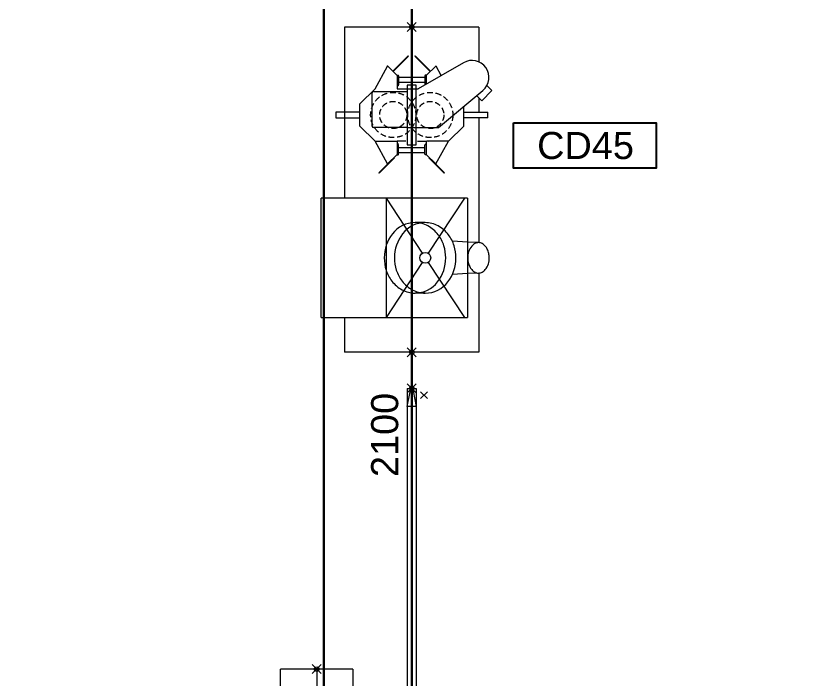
# Model space of a CAD drawing. Extents: x -3873 to 164127, y 7129 to 96529.
# Drawn here: x 82104 to 86563, y 65783 to 69451 of the extents above; entities that cross this region are included whole.
import ezdxf
from ezdxf.enums import TextEntityAlignment as Align

# ---------------------------------------------------------------- set-up
doc = ezdxf.new("R2010")
doc.units = 0
doc.header["$PDMODE"] = 35
doc.header["$PDSIZE"] = 25
doc.linetypes.add('CENTER', pattern=[50.8, 31.75, -6.35, 6.35, -6.35])
doc.linetypes.add('HIDDEN', pattern=[9.525, 6.35, -3.175])
doc.layers.get('0').update_dxf_attribs({"linetype": 'CONTINUOUS'})
doc.layers.add('KROMEKA', color=1, linetype='CONTINUOUS')
doc.layers.add('MC_1_2_025', color=2, linetype='CONTINUOUS')
doc.layers.add('LAYOUT Kromeka', color=1, linetype='CONTINUOUS', lineweight=5)
doc.styles.add('015_100', font='arial.ttf', dxfattribs={"height": 150})
doc.styles.add('MEYN_DIM', font='arial.ttf')

# ---------------------------------------------------------------- blocks, each defined once
blk = doc.blocks.new('chilling_Shacklewasher_double_ch1')
at = {"ltscale": 20}
for p, q in [((-1476.5668, 415.80385), (-1448.60035, 443.77035)), ((-1448.60035, 443.77035), (-1392.0318, 387.2018)), ((-1327.99985, 287.4997), (-1327.9998, 420.74975)), ((-1297.9999, 420.74975), (-1327.9998, 420.74975)), ((-1297.9999, 420.74975), (-1297.9999, 287.4997)), ((-1799.99975, 371.99995), (-1606.58065, 371.99995)), ((-1799.99975, 371.99995), (-1799.99975, -371.99995)), ((-1242.88585, 147.72765), (-1449.04575, 393.4195)), ((-1392.0318, 387.2018), (-1420.19595, 359.03765)), ((-1407.23375, 371.99995), (-1327.9998, 371.99995)), ((-1297.9998, 371.99995), (-606.3885, 371.99995)), ((-606.4815, 369.19995), (-609.68885, 307.96855)), ((-438.1288, 371.99995), (0, 371.99995)), ((-438.03755, 369.19995), (-434.8302, 307.96855)), ((0, 371.99995), (0, -371.99995)), ((-1602.4603, 285.9975), (-1457.9998, 35.78455)), ((-1251.9999, 287.4997), (-1360.1685, 287.4997)), ((-1167.9999, 202.49975), (-1251.9999, 287.4997)), ((-852.25945, 307.96855), (-192.25955, 307.9685)), ((-852.25945, 307.9685), (-852.25945, -502.0313)), ((-192.25955, -502.0313), (-192.25955, 307.96855)), ((-1167.9999, 202.49975), (-1167.9999, 82.49975)), ((-1041.9999, 133.4997), (-1167.9999, 202.49975)), ((-992.82295, 181.84825), (-1094.17145, 80.49975)), ((-1075.55445, 94.8741), (-990.70165, 179.7269)), ((-990.70165, 179.7269), (-992.82295, 181.84825)), ((-1584.03285, 135.53275), (-1585.44705, 134.11855)), ((-1585.44705, 134.11855), (-1531.82825, 80.49975)), ((-1582.7075, 134.2074), (-1584.03285, 135.53275)), ((-1531.1311, 162.45165), (-1582.7075, 134.2074)), ((-1242.88585, -25.0003), (-1242.88585, 147.72765)), ((-1555.86985, 104.54135), (-1640.72265, 19.68855)), ((-1638.60135, 17.56725), (-1553.74855, 102.42005)), ((-1094.9999, 80.49975), (-1041.9999, 133.4997)), ((-1077.67575, 96.99545), (-1075.55445, 94.8741)), ((-1532.9998, 81.6713), (-1532.9998, 75.49975)), ((-1531.82825, 80.49975), (-1483.8161, 80.4997)), ((-1529.99985, 72.49975), (-1479.24245, 72.49975)), ((-1522.9998, -72.5002), (-1522.9998, 72.49975)), ((-1492.99985, 72.49975), (-1492.9998, -72.5002)), ((-1167.9999, 80.49975), (-1169.9999, 80.49975)), ((-1167.9999, 32.4997), (-1167.9999, 80.49975)), ((-1167.9999, 80.49975), (-1094.17145, 80.4997)), ((-1148.87855, 73.3784), (-1155.9999, 80.4997)), ((-1095.99985, 72.49975), (-1146.75725, 72.49975)), ((-1132.99985, -72.5002), (-1132.9999, 72.49975)), ((-1102.9999, 72.49975), (-1102.9999, -72.5002)), ((-1092.9999, 81.6713), (-1092.99985, 75.49975)), ((-1640.72265, 19.68855), (-1638.60135, 17.56725)), ((-1147.9999, 24.99975), (-1477.99985, 24.99975)), ((-1477.99985, 24.99975), (-1477.99985, -25.00025)), ((-1457.9998, -80.50025), (-1457.9998, 35.78455)), ((-1147.9999, -25.00025), (-1147.9999, 24.99975)), ((-1640.72265, -19.6891), (-1638.60135, -17.56775)), ((-1555.86985, -104.54175), (-1640.72265, -19.6891)), ((-1638.60135, -17.56775), (-1553.74855, -102.4204)), ((-1477.99985, -25.00025), (-1147.9999, -25.00025)), ((-1442.99985, -212.0001), (-1442.99985, -25.00025)), ((-1242.99985, -25.00025), (-1242.99985, -212.0001)), ((-1167.9999, -32.50025), (-1167.9999, -80.5002)), ((-1585.44705, -134.1189), (-1531.82825, -80.5002)), ((-1532.9998, -81.6718), (-1532.9998, -75.5002)), ((-1531.82825, -80.5002), (-1457.9998, -80.50025)), ((-1529.99985, -72.5002), (-1479.24245, -72.5002)), ((-1477.12115, -73.3789), (-1469.9998, -80.5002)), ((-1167.9999, -80.5002), (-1169.9999, -80.5002)), ((-1167.9999, -80.5002), (-1094.17145, -80.50025)), ((-1167.9999, -202.5001), (-1167.9999, -82.5002)), ((-1148.87855, -73.3789), (-1155.9999, -80.50025)), ((-1095.99985, -72.5002), (-1146.75725, -72.5002)), ((-1094.9999, -80.5002), (-1041.9999, -133.5001)), ((-992.82295, -181.8486), (-1094.17145, -80.5002)), ((-1092.9999, -81.6718), (-1092.99985, -75.5002)), ((-1041.9999, -133.5001), (-1167.9999, -202.5001)), ((-1077.67575, -96.9959), (-1075.55445, -94.8746)), ((-1075.55445, -94.8746), (-990.70165, -179.7273)), ((-1584.03285, -135.5331), (-1585.44705, -134.1189)), ((-1582.7075, -134.2078), (-1584.03285, -135.5331)), ((-1457.9998, -202.5001), (-1582.7075, -134.2078)), ((-852.25945, -142.03135), (-192.25955, -142.03135)), ((-1373.99985, -287.5001), (-1457.9998, -202.5001)), ((-1250.9999, -220.0001), (-1434.99985, -220.0001)), ((-1167.9999, -202.5001), (-1251.9999, -287.5001)), ((-990.70165, -179.7273), (-992.82295, -181.8486)), ((-1251.9999, -287.5001), (-1373.99985, -287.5001)), ((-1327.9998, -287.5001), (-1327.9998, -420.7501)), ((-1297.9999, -420.7501), (-1297.9999, -287.5001)), ((-1799.99975, -371.99995), (-852.25945, -371.9999)), ((-192.25955, -371.9999), (0, -371.99995)), ((-1327.9998, -420.7501), (-1297.9999, -420.7501)), ((-192.25955, -502.0313), (-852.25945, -502.0313))]:
    blk.add_line(p, q, dxfattribs=at)
at = {"color": 4, "linetype": 'Continuous', "ltscale": 20}
for p, q in [((-852.25945, 290.96855), (-547.55215, 91.0621)), ((-609.68885, 307.96855), (-614.04415, 224.822)), ((-496.9669, 91.0621), (-192.25955, 290.96855)), ((-434.8302, 307.96855), (-430.4636, 224.60555)), ((-852.25945, -142.0313), (-547.55215, 57.87505)), ((-717.2595, 74.46855), (-717.2595, 17.9686)), ((-496.9669, 57.87505), (-192.25955, -142.0313)), ((-327.2595, 74.46855), (-327.2595, 17.9686))]:
    blk.add_line(p, q, dxfattribs=at)
at = {"color": 5, "ltscale": 20}
for p, q in [((256.25, 86.25), (218.75, 48.75)), ((218.75, 86.25), (256.25, 48.75)), ((175, 0), (300, 25)), ((300, -25), (175, 0)), ((300, 25), (300, -25))]:
    blk.add_line(p, q, dxfattribs=at)
at = {"color": 4, "linetype": 'HIDDEN', "ltscale": 5}
for centre, radius in [((-1312.999987, 102.499857), 125), ((-1312.999987, 102.499857), 75), ((-1312.999987, -102.500133), 125), ((-1312.999987, -102.500133), 75)]:
    blk.add_circle(centre, radius, dxfattribs=at)
at = {"color": 4, "linetype": 'Continuous', "ltscale": 20}
blk.add_circle((-522.259505, 74.468619), 30.25, dxfattribs=at)
at = {"ltscale": 20}
for centre, radius, start, end in [((-1521.054091, 332.997613), 94, 39.999867, 210.000114), ((-544.270326, 356.950344), 66.030893, 130.893216, 140.360543), ((-539.454601, 351.389573), 73.387073, 123.088602, 130.893208), ((-531.772976, 339.60083), 87.457674, 116.564869, 123.088592), ((-526.380647, 328.816073), 99.515377, 101.700835, 116.564865), ((-522.259505, 308.917256), 119.836468, 90.000022, 101.700832), ((-522.259505, 307.243246), 121.510478, 73.898018, 90.000021), ((-511.741307, 343.679685), 83.586256, 49.106822, 73.898015), ((-497.116586, 360.567013), 61.246509, 28.186935, 49.106806), ((-564.288193, 369.200049), 42.193312, 165.248593, 176.195187), ((-559.07888, 367.828398), 47.580182, 151.813085, 165.248574), ((-554.327711, 365.282231), 52.970597, 140.360561, 151.813076), ((-481.007269, 369.200049), 42.969764, 3.735965, 28.186906), ((-1169.242627, 115.499859), 3, 270.00243, 314.999569), ((-1169.242627, 89.499859), 3, 44.996808, 89.99757), ((-1529.999987, 75.499859), 3, 180.002085, 270.002608), ((-1479.242627, 75.499859), 3, 270.003385, 270.861842), ((-1146.757346, 75.499859), 3, 225.003444, 270.001831), ((-1095.999987, 75.499859), 3, 270.002608, 359.997915), ((-1529.999987, -75.500135), 3, 89.997392, 180.001233), ((-1479.242627, -75.500135), 3, 44.996735, 89.996615), ((-1146.757346, -75.500135), 3, 89.998169, 134.999577), ((-1095.999987, -75.500135), 3, 359.998767, 89.997392), ((-1169.242627, -89.500135), 3, 270.00243, 315.000171), ((-1169.242627, -115.500135), 3, 44.998761, 89.99757), ((-1434.999987, -212.000141), 8, 179.999704, 270.000984), ((-1250.999987, -212.000141), 8, 270.000626, 0.000296)]:
    blk.add_arc(centre, radius, start, end, dxfattribs=at)
at = {"color": 4, "linetype": 'Continuous', "ltscale": 20}
for centre, radius, start, end in [((-564.288193, 369.200049), 42.193312, 176.195187, 180.000134), ((-563.511741, 369.200049), 42.969764, 180.000131, 206.540416), ((-485.44013, 370.571699), 47.580182, 334.382529, 345.248332), ((-480.230817, 369.200049), 42.193312, 345.24832, 359.999866), ((-481.007269, 369.200049), 42.969764, 359.999869, 3.735965), ((-547.402424, 377.833084), 61.246509, 208.18708, 229.106898), ((-532.777703, 394.720412), 83.586256, 229.106889, 253.898017), ((-522.259505, 431.156851), 121.510478, 253.89802, 269.999979), ((-522.259505, 429.482841), 119.836468, 269.999978, 281.700794), ((-518.138363, 409.584024), 99.515377, 281.70079, 296.564794), ((-512.746034, 398.799267), 87.457674, 296.564787, 303.088499), ((-505.064409, 387.010524), 73.387073, 303.088492, 310.893084), ((-500.248684, 381.449753), 66.030893, 310.893078, 320.360389), ((-490.191299, 373.117866), 52.970597, 320.360369, 331.812893), ((-529.360318, 43.838604), 199.815803, 107.528889, 127.326873), ((-522.259478, 21.35714), 223.392024, 89.99998, 107.528864), ((-522.259478, 25.516749), 219.232414, 52.673139, 90.000006), ((-542.444441, 60.997281), 178.237702, 127.326875, 151.488995), ((-522.259478, -35.303183), 223.483812, 89.99998, 107.515624), ((-522.259478, -31.142474), 219.323102, 52.695386, 90.000006), ((-484.931874, 74.468619), 157.672399, 359.999975, 52.673137), ((-567.244187, 74.468619), 150.015293, 151.488997, 180.000026), ((-542.486586, 4.447591), 178.210612, 127.304634, 151.469647), ((-529.37292, -12.763681), 199.848453, 107.51565, 127.304632), ((-484.8406, 17.968619), 157.581125, 359.999993, 52.695387), ((-567.357776, 17.968619), 149.901704, 151.46965, 180.000007), ((-559.587081, 74.468619), 157.672399, 180.000025, 232.673143), ((-477.274768, 74.468619), 150.015293, 331.488976, 359.999974), ((-559.678355, 17.968619), 157.581125, 180.000007, 232.695371), ((-502.074514, 87.939956), 178.237702, 307.326847, 331.488977), ((-477.161179, 17.968619), 149.901704, 331.469613, 359.999993), ((-522.259478, 123.420488), 219.232414, 232.673144, 269.999994), ((-522.259478, 127.580097), 223.392024, 269.999994, 287.528871), ((-515.158637, 105.098633), 199.815803, 287.528869, 307.326848), ((-502.032369, 31.489646), 178.210612, 307.304625, 331.469616), ((-522.259478, 67.079711), 219.323102, 232.695375, 269.999994), ((-515.146036, 48.700918), 199.848453, 287.515639, 307.304624), ((-522.259478, 71.24042), 223.483812, 269.999994, 287.515639)]:
    blk.add_arc(centre, radius, start, end, dxfattribs=at)
at = {"color": 5, "ltscale": 20}
for p in [(-1799.99975, 0), (0, 0)]:
    blk.add_point(p, dxfattribs=at)
blk = doc.blocks.new('updown_850_2000_700_2250')
at = {"linetype": 'Continuous', "ltscale": 20}
for p, q in [((0, 25), (0, -25)), ((2250, 25), (0, 25)), ((2250, 25), (2250, -25)), ((2250, -25), (0, -25))]:
    blk.add_line(p, q, dxfattribs=at)
at = {"color": 5, "linetype": 'Continuous', "ltscale": 20}
for p in [(0, 0), (2250, 0)]:
    blk.add_point(p, dxfattribs=at)
at = {"color": 4, "linetype": 'Continuous', "ltscale": 20, "style": 'MEYN_DIM', "flags": 4}
blk.add_attdef('000', text='', height=150, dxfattribs=at).set_placement((0, 225), align=Align.TOP_LEFT)
blk.add_attdef('000', text='', height=150, dxfattribs=at).set_placement((2225, 225), align=Align.TOP_RIGHT)
at = {"color": 3, "linetype": 'Continuous', "ltscale": 20, "style": '015_100', "flags": 9}
blk.add_attdef('BLOCK', (-1380, 0), '', height=150, dxfattribs=at)
blk = doc.blocks.new('_KROMEKA_POSNR')
at = {"layer": 'KROMEKA', "linetype": 'Continuous'}
blk.add_lwpolyline([(-3.992, -1.25), (3.912, -1.25), (3.912, 1.25), (-3.992, 1.25)], close=True, dxfattribs=at)
at = {"layer": 'KROMEKA', "linetype": 'Continuous', "style": '015_100'}
blk.add_attdef('POSNR', text='', height=1.5, dxfattribs=at).set_placement((0, 0), align=Align.MIDDLE)
blk = doc.blocks.new('*U377')
at = {"ltscale": 10}
for p, q in [((0, -300), (0, 100)), ((6100, 100), (0, 100)), ((0, -300), (6100, -300))]:
    blk.add_line(p, q, dxfattribs=at)
at = {"color": 4, "linetype": 'CENTER', "ltscale": 10}
blk.add_lwpolyline([(0, -100), (6100, -100)], dxfattribs=at)
at = {"color": 5, "ltscale": 10}
blk.add_point((0, -100), dxfattribs=at)

msp = doc.modelspace()

# ---------------------------------------------------------------- linework, layer by layer
at = {"layer": 'KROMEKA', "ltscale": 20}
for p, q in [((83807.8, 69641.2), (83807.8, 65141.2)), ((84293.5, 65141.3, -15419959.7), (84293.5, 69641.3, -15419959.7))]:
    msp.add_line(p, q, dxfattribs=at)
at = {"layer": 'KROMEKA'}
msp.add_lwpolyline([(69708.6, 40603.1), (64889.6, 40603.1, -1), (64889.6, 41088.1), (69422.8, 41088.1, 0.414214), (69616.8, 41282.1), (69616.8, 70335.2, -0.414213), (69810.8, 70529.2), (86368.8, 70529.2, -1), (86368.8, 70141.2), (84487.5, 70141.3, 0.414222), (84293.5, 69947.3), (84293.5, 65026, -0.999999), (83807.7, 65026), (83807.8, 69947.2, 0.414226), (83613.8, 70141.2), (70401.8, 70141.2, 0.414214), (70207.8, 69947.2), (70207.8, 69642)], format="xyb", dxfattribs=at)

# ---------------------------------------------------------------- block references
at = {"layer": 'LAYOUT Kromeka', "ltscale": 20, "rotation": 270}
msp.add_blockref('chilling_Shacklewasher_double_ch1', (84293.5, 67591.2, -15419959.7), dxfattribs=at)
at = {"layer": 'LAYOUT Kromeka', "color": 2, "ltscale": 20}
ref = msp.add_blockref('updown_850_2000_700_2250', (84293.5, 65141.3, -15419959.7), dxfattribs=dict(at, rotation=89.99999999999999))
ref.add_attrib('000', '1450', dxfattribs={"layer": '0', "color": 4, "linetype": 'Continuous', "ltscale": 20, "height": 150, "rotation": 90, "style": 'MEYN_DIM'}).set_placement((84068.5, 65141.3, -15419959.7), align=Align.TOP_LEFT)
ref.add_attrib('000', '2100', dxfattribs={"layer": '0', "color": 4, "linetype": 'Continuous', "ltscale": 20, "height": 150, "rotation": 90, "style": 'MEYN_DIM'}).set_placement((84068.5, 67366.3, -15419959.7), align=Align.TOP_RIGHT)
at = {"layer": 'LAYOUT Kromeka', "xscale": -1, "rotation": 90}
msp.add_blockref('*U377', (83667.7, 65837.1), dxfattribs=at)
at = {"layer": 'MC_1_2_025', "color": 6, "ltscale": 20}
ref = msp.add_blockref('_KROMEKA_POSNR', (85255, 68735.4, -15419959.7), dxfattribs=dict(at, xscale=-100, yscale=100, zscale=100, rotation=180))
ref.add_attrib('POSNR', 'CD45', dxfattribs={"layer": 'KROMEKA', "linetype": 'Continuous', "height": 150, "style": '015_100'}).set_placement((85255, 68735.4, -15419959.7), align=Align.MIDDLE)

doc.saveas('drawing.dxf')
